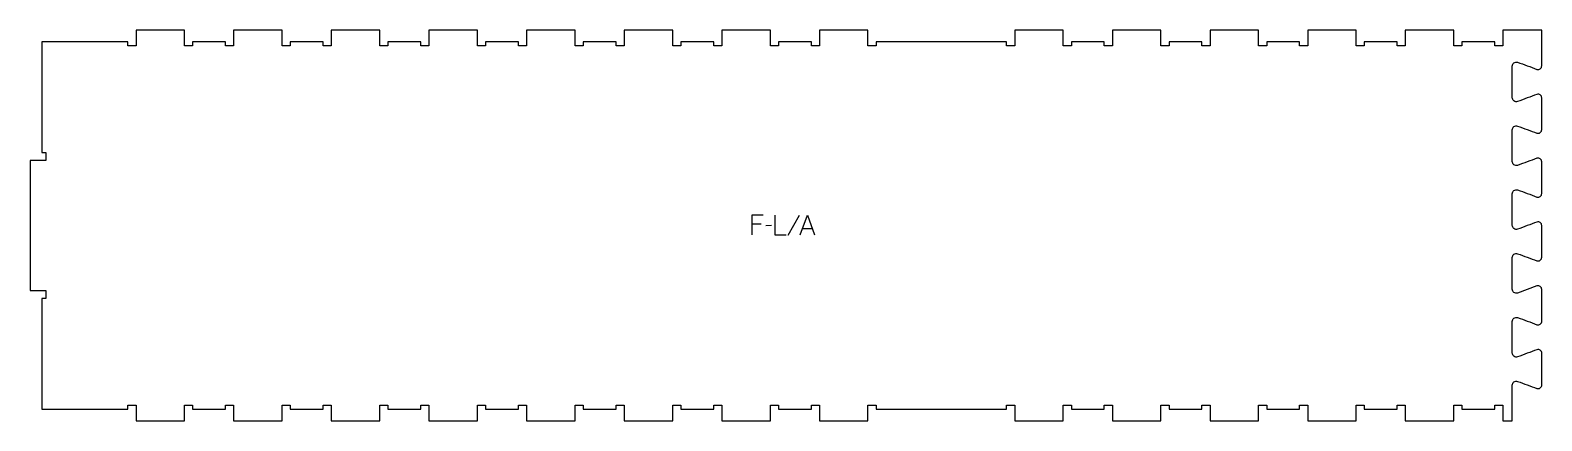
# Model space of a CAD drawing. Extents: x 0 to 2322, y 0 to 600.
import ezdxf

# ---------------------------------------------------------------- set-up
doc = ezdxf.new("R2010")
doc.units = 0
doc.layers.add('1_ANYTOOL_1MMDEEP_LABELS_S', color=2, linetype='CONTINUOUS')
doc.layers.add('4_ANYTOOL_CUTTHROUGH_OUTSI', color=5, linetype='CONTINUOUS')

msp = doc.modelspace()

# ---------------------------------------------------------------- linework, layer by layer
at = {"layer": '1_ANYTOOL_1MMDEEP_LABELS_S'}
for p, q in [((1181.250996, 315.2047), (1164.065281, 284.433272)), ((1123.050996, 301.7047), (1108.565281, 301.7047)), ((1138.865281, 299.561843), (1130.079567, 299.476129)), ((1186.43671, 295.233272), (1201.350996, 295.233272))]:
    msp.add_line(p, q, dxfattribs=at)
for points in [[(1126.222424, 315.676129), (1108.565281, 315.676129), (1108.565281, 285.676129)], [(1144.008139, 315.676129), (1144.008139, 285.676129), (1161.108139, 285.676129)], [(1182.965281, 285.676129), (1193.850996, 315.676129), (1204.908139, 285.676129)]]:
    msp.add_lwpolyline(points, dxfattribs=at)
at = {"layer": '4_ANYTOOL_CUTTHROUGH_OUTSI'}
msp.add_lwpolyline([(150.000001, 18), (150.000001, 23.75, -0.414214), (150.250001, 24), (162.250001, 24, -0.414214), (162.500001, 23.75), (162.500001, 0), (237.000001, 0), (237.000001, 23.75, -0.414214), (237.250001, 24), (249.250001, 24, -0.414214), (249.500001, 23.75), (249.500001, 18), (300.000001, 18), (300.000001, 23.75, -0.414214), (300.250001, 24), (312.250001, 24, -0.414214), (312.500001, 23.75), (312.500001, 0), (387.000001, 0), (387.000001, 23.75, -0.414214), (387.250001, 24), (399.250001, 24, -0.414214), (399.500001, 23.75), (399.500001, 18), (450.000001, 18), (450.000001, 23.75, -0.414214), (450.250001, 24), (462.250001, 24, -0.414214), (462.500001, 23.75), (462.500001, 0), (537.000001, 0), (537.000001, 23.75, -0.414214), (537.250001, 24), (549.250001, 24, -0.414214), (549.500001, 23.75), (549.500001, 18), (600.000001, 18), (600.000001, 23.75, -0.414214), (600.250001, 24), (612.250001, 24, -0.414214), (612.500001, 23.75), (612.500001, 0), (687.000001, 0), (687.000001, 23.75, -0.414214), (687.250001, 24), (699.250001, 24, -0.414214), (699.500001, 23.75), (699.500001, 18), (750.000001, 18), (750.000001, 23.75, -0.414214), (750.250001, 24), (762.250001, 24, -0.414214), (762.500001, 23.75), (762.500001, 0), (837.000001, 0), (837.000001, 23.75, -0.414214), (837.250001, 24), (849.250001, 24, -0.414214), (849.500001, 23.75), (849.500001, 18), (900.000001, 18), (900.000001, 23.75, -0.414214), (900.250001, 24), (912.250001, 24, -0.414214), (912.500001, 23.75), (912.500001, 0), (987.000001, 0), (987.000001, 23.75, -0.414214), (987.250001, 24), (999.250001, 24, -0.414214), (999.500001, 23.75), (999.500001, 18), (1050.000001, 18), (1050.000001, 23.75, -0.414214), (1050.250001, 24), (1062.250001, 24, -0.414214), (1062.500001, 23.75), (1062.500001, 0), (1137.000001, 0), (1137.000001, 23.75, -0.414214), (1137.250001, 24), (1149.250001, 24, -0.414214), (1149.500001, 23.75), (1149.500001, 18), (1200.000001, 18), (1200.000001, 23.75, -0.414214), (1200.250001, 24), (1212.250001, 24, -0.414214), (1212.500001, 23.75), (1212.500001, 0), (1287.000001, 0), (1287.000001, 23.75, -0.414214), (1287.250001, 24), (1299.250001, 24, -0.414214), (1299.500001, 23.75), (1299.500001, 18), (1500.000001, 18), (1500.000001, 23.75, -0.414214), (1500.250001, 24), (1512.250001, 24, -0.414214), (1512.500001, 23.75), (1512.500001, 0), (1587.000001, 0), (1587.000001, 23.75, -0.414214), (1587.250001, 24), (1599.250001, 24, -0.414214), (1599.500001, 23.75), (1599.500001, 18), (1650.000001, 18), (1650.000001, 23.75, -0.414214), (1650.250001, 24), (1662.250001, 24, -0.414214), (1662.500001, 23.75), (1662.500001, 0), (1737.000001, 0), (1737.000001, 23.75, -0.414214), (1737.250001, 24), (1749.250001, 24, -0.414214), (1749.500001, 23.75), (1749.500001, 18), (1800.000001, 18), (1800.000001, 23.75, -0.414214), (1800.250001, 24), (1812.250001, 24, -0.414214), (1812.500001, 23.75), (1812.500001, 0), (1887.000001, 0), (1887.000001, 23.75, -0.414214), (1887.250001, 24), (1899.250001, 24, -0.414214), (1899.500001, 23.75), (1899.500001, 18), (1950.000001, 18), (1950.000001, 23.75, -0.414214), (1950.250001, 24), (1962.250001, 24, -0.414214), (1962.500001, 23.75), (1962.500001, 0), (2037.000001, 0), (2037.000001, 23.75, -0.414214), (2037.250001, 24), (2049.250001, 24, -0.414214), (2049.500001, 23.75), (2049.500001, 18), (2100.000001, 18), (2100.000001, 23.75, -0.414214), (2100.250001, 24), (2112.250001, 24, -0.414214), (2112.500001, 23.75), (2112.500001, 0), (2187.000001, 0), (2187.000001, 23.75, -0.414214), (2187.250001, 24), (2199.250001, 24, -0.414214), (2199.500001, 23.75), (2199.500001, 18), (2250.000001, 18), (2250.000001, 23.75, -0.414214), (2250.250001, 24), (2262.250001, 24, -0.414214), (2262.500001, 23.75), (2262.500001, 0), (2276.889001, 0), (2276.889001, 54.503239, -0.502397), (2284.934925, 60.489653, -0.015604), (2284.94972, 60.484707, 0.000004), (2314.725705, 49.485176, 0.236338), (2319.795438, 50.384196, 0.237079), (2322.113088, 54.997379), (2322.112632, 103.503464, 0.237079), (2319.794983, 108.11665, 0.237104), (2314.710466, 109.010738, -0.000004), (2284.94958, 98.015688, -0.015611), (2284.934778, 98.010739, -0.237077), (2279.408185, 98.982824, -0.237079), (2276.889001, 103.997153), (2276.888545, 152.503238, -0.237079), (2279.407729, 157.51757, -0.237079), (2284.934469, 158.489653, -0.015604), (2284.949264, 158.484706, 0.000004), (2314.725249, 147.485176, 0.236338), (2319.794983, 148.384196, 0.237079), (2322.112632, 152.997379), (2322.112176, 201.503464, 0.237079), (2319.794527, 206.11665, 0.237104), (2314.71001, 207.010738), (2284.949124, 196.015688, -0.015611), (2284.934322, 196.010739, -0.237077), (2279.407729, 196.982824, -0.237079), (2276.888545, 201.997153), (2276.888089, 250.503238, -0.237079), (2279.407273, 255.51757, -0.237079), (2284.934013, 256.489653, -0.015604), (2284.948809, 256.484706, 0.000004), (2314.724794, 245.485176, 0.236338), (2319.794527, 246.384196, 0.237079), (2322.112176, 250.997379), (2322.111721, 299.503464, 0.237079), (2319.794071, 304.11665, 0.237104), (2314.709555, 305.010738, -0.000004), (2284.948668, 294.015688, -0.015611), (2284.933867, 294.010739, -0.237077), (2279.407273, 294.982824, -0.237079), (2276.888089, 299.997153), (2276.887633, 348.503238, -0.237079), (2279.406817, 353.51757, -0.237079), (2284.933557, 354.489653, -0.015604), (2284.948353, 354.484706, 0.000004), (2314.724338, 343.485176, 0.236338), (2319.794071, 344.384196, 0.237079), (2322.111721, 348.997379), (2322.111265, 397.503464, 0.237079), (2319.793615, 402.116649, 0.237104), (2314.709099, 403.010738, -0.000004), (2284.948212, 392.015688, -0.015611), (2284.933411, 392.010739, -0.237077), (2279.406817, 392.982824, -0.237079), (2276.887633, 397.997153), (2276.887177, 446.503238, -0.237079), (2279.406362, 451.51757, -0.237079), (2284.933102, 452.489653, -0.015604), (2284.947897, 452.484706, 0.000004), (2314.723882, 441.485176, 0.236338), (2319.793615, 442.384196, 0.237079), (2322.111265, 446.997379), (2322.110809, 495.503464, 0.237079), (2319.793159, 500.116649, 0.237104), (2314.708643, 501.010738, -0.000004), (2284.947757, 490.015688, -0.015611), (2284.932955, 490.010739, -0.237077), (2279.406362, 490.982824, -0.237079), (2276.887177, 495.997153), (2276.886722, 544.503238, -0.237079), (2279.405906, 549.51757, -0.237079), (2284.932646, 550.489653, -0.015604), (2284.947441, 550.484706, 0.000004), (2314.723426, 539.485176, 0.236338), (2319.793159, 540.384196, 0.237079), (2322.110809, 544.997381), (2322.110809, 599.5), (2262.500001, 599.5), (2262.500001, 575.75, -0.414214), (2262.250001, 575.5), (2250.250001, 575.5, -0.414214), (2250.000001, 575.75), (2250.000001, 581.5), (2199.500001, 581.5), (2199.500001, 575.75, -0.414214), (2199.250001, 575.5), (2187.250001, 575.5, -0.414214), (2187.000001, 575.75), (2187.000001, 599.5), (2112.500001, 599.5), (2112.500001, 575.75, -0.414214), (2112.250001, 575.5), (2100.250001, 575.5, -0.414214), (2100.000001, 575.75), (2100.000001, 581.5), (2049.500001, 581.5), (2049.500001, 575.75, -0.414214), (2049.250001, 575.5), (2037.250001, 575.5, -0.414214), (2037.000001, 575.75), (2037.000001, 599.5), (1962.500001, 599.5), (1962.500001, 575.75, -0.414214), (1962.250001, 575.5), (1950.250001, 575.5, -0.414214), (1950.000001, 575.75), (1950.000001, 581.5), (1899.500001, 581.5), (1899.500001, 575.75, -0.414214), (1899.250001, 575.5), (1887.250001, 575.5, -0.414214), (1887.000001, 575.75), (1887.000001, 599.5), (1812.500001, 599.5), (1812.500001, 575.75, -0.414214), (1812.250001, 575.5), (1800.250001, 575.5, -0.414214), (1800.000001, 575.75), (1800.000001, 581.5), (1749.500001, 581.5), (1749.500001, 575.75, -0.414214), (1749.250001, 575.5), (1737.250001, 575.5, -0.414214), (1737.000001, 575.75), (1737.000001, 599.5), (1662.500001, 599.5), (1662.500001, 575.75, -0.414214), (1662.250001, 575.5), (1650.250001, 575.5, -0.414214), (1650.000001, 575.75), (1650.000001, 581.5), (1599.500001, 581.5), (1599.500001, 575.75, -0.414214), (1599.250001, 575.5), (1587.250001, 575.5, -0.414214), (1587.000001, 575.75), (1587.000001, 599.5), (1512.500001, 599.5), (1512.500001, 575.75, -0.414214), (1512.250001, 575.5), (1500.250001, 575.5, -0.414214), (1500.000001, 575.75), (1500.000001, 581.5), (1299.500001, 581.5), (1299.500001, 575.75, -0.414214), (1299.250001, 575.5), (1287.250001, 575.5, -0.414214), (1287.000001, 575.75), (1287.000001, 599.5), (1212.500001, 599.5), (1212.500001, 575.75, -0.414214), (1212.250001, 575.5), (1200.250001, 575.5, -0.414214), (1200.000001, 575.75), (1200.000001, 581.5), (1149.500001, 581.5), (1149.500001, 575.75, -0.414214), (1149.250001, 575.5), (1137.250001, 575.5, -0.414214), (1137.000001, 575.75), (1137.000001, 599.5), (1062.500001, 599.5), (1062.500001, 575.75, -0.414214), (1062.250001, 575.5), (1050.250001, 575.5, -0.414214), (1050.000001, 575.75), (1050.000001, 581.5), (999.500001, 581.5), (999.500001, 575.75, -0.414214), (999.250001, 575.5), (987.250001, 575.5, -0.414214), (987.000001, 575.75), (987.000001, 599.5), (912.500001, 599.5), (912.500001, 575.75, -0.414214), (912.250001, 575.5), (900.250001, 575.5, -0.414214), (900.000001, 575.75), (900.000001, 581.5), (849.500001, 581.5), (849.500001, 575.75, -0.414214), (849.250001, 575.5), (837.250001, 575.5, -0.414214), (837.000001, 575.75), (837.000001, 599.5), (762.500001, 599.5), (762.500001, 575.75, -0.414214), (762.250001, 575.5), (750.250001, 575.5, -0.414214), (750.000001, 575.75), (750.000001, 581.5), (699.500001, 581.5), (699.500001, 575.75, -0.414214), (699.250001, 575.5), (687.250001, 575.5, -0.414214), (687.000001, 575.75), (687.000001, 599.5), (612.500001, 599.5), (612.500001, 575.75, -0.414214), (612.250001, 575.5), (600.250001, 575.5, -0.414214), (600.000001, 575.75), (600.000001, 581.5), (549.500001, 581.5), (549.500001, 575.75, -0.414214), (549.250001, 575.5), (537.250001, 575.5, -0.414214), (537.000001, 575.75), (537.000001, 599.5), (462.500001, 599.5), (462.500001, 575.75, -0.414214), (462.250001, 575.5), (450.250001, 575.5, -0.414214), (450.000001, 575.75), (450.000001, 581.5), (399.500001, 581.5), (399.500001, 575.75, -0.414214), (399.250001, 575.5), (387.250001, 575.5, -0.414214), (387.000001, 575.75), (387.000001, 599.5), (312.500001, 599.5), (312.500001, 575.75, -0.414214), (312.250001, 575.5), (300.250001, 575.5, -0.414214), (300.000001, 575.75), (300.000001, 581.5), (249.500001, 581.5), (249.500001, 575.75, -0.414214), (249.250001, 575.5), (237.250001, 575.5, -0.414214), (237.000001, 575.75), (237.000001, 599.5), (162.500001, 599.5), (162.500001, 575.75, -0.414214), (162.250001, 575.5), (150.250001, 575.5, -0.414214), (150.000001, 575.75), (150.000001, 581.5), (18, 581.5), (18, 412), (23.75, 412, -0.414214), (24, 411.75), (24, 399.75, -0.414214), (23.75, 399.5), (0, 399.5), (0, 200), (23.75, 200, -0.414214), (24, 199.75), (24, 187.75, -0.414214), (23.75, 187.5), (18, 187.5), (18, 18)], format="xyb", close=True, dxfattribs=at)

doc.saveas('drawing.dxf')
